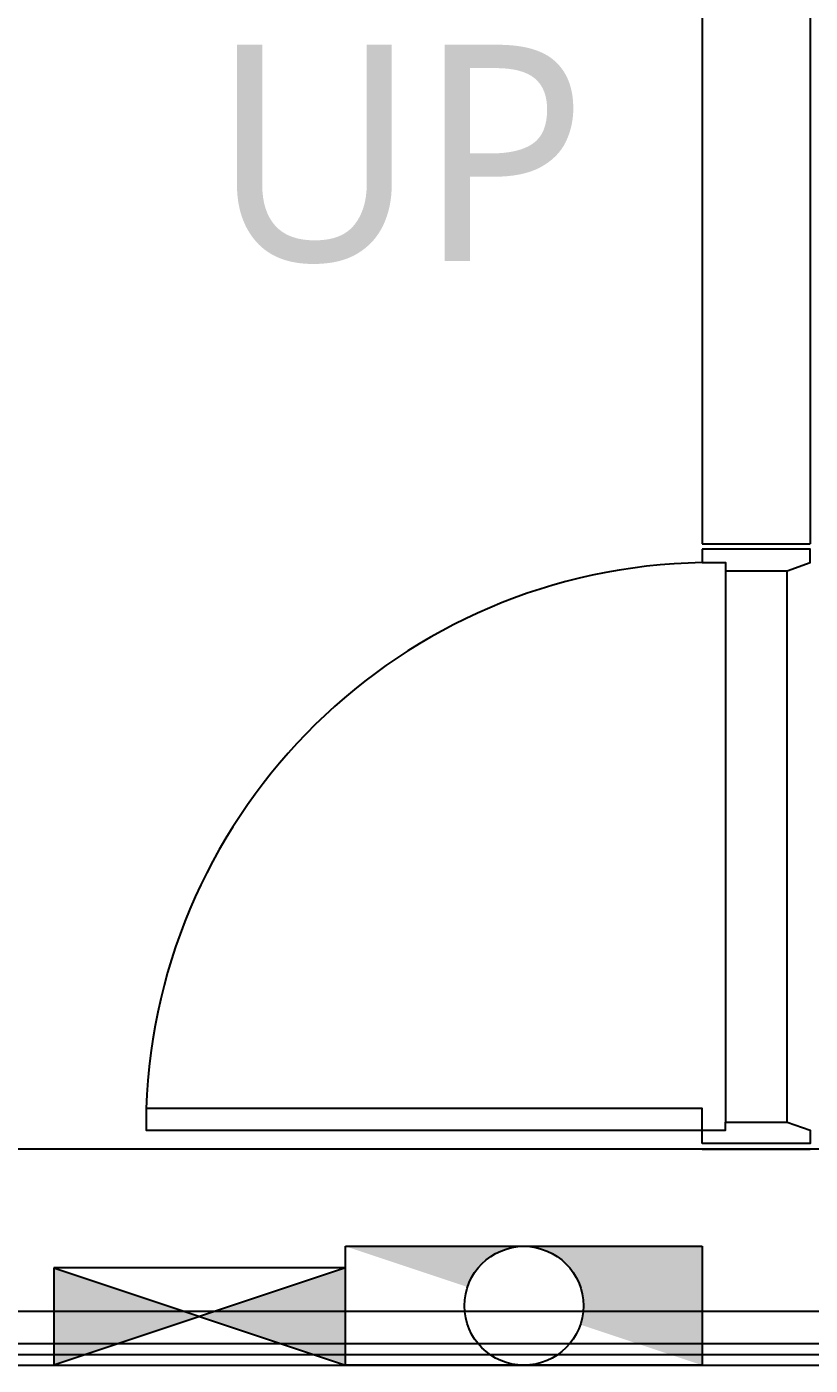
# Model space of a CAD drawing. Header units: millimetres. Extents: x -105683 to 94728, y -31127 to 151123.
# Drawn here: x 725 to 2175, y -8105 to -5628 of the extents above; entities that cross this region are included whole.
import ezdxf

# ---------------------------------------------------------------- set-up
doc = ezdxf.new("R2010")
doc.units = ezdxf.units.MM
doc.layers.add('e-plan', color=9, linetype='Continuous')
doc.styles.add('USUN', font='malgun_0.ttf')

# ---------------------------------------------------------------- blocks, each defined once
blk = doc.blocks.new('Xref-지하1층')
at = {"layer": 'e-plan', "linetype": 'Continuous'}
h = blk.add_hatch(color=256, dxfattribs=at)
edge = h.paths.add_edge_path()
edge.add_line((5500, 4020), (5500, 3800))
edge.add_line((5500, 3800), (5274.4, 3875.2))
edge.add_arc((5170, 3910), 110, 341.5651, 521.5651)
edge.add_line((5065.6, 3944.8), (4840, 4020))
edge.add_line((4840, 4020), (5500, 4020))
at = {"layer": 'e-plan'}
for p, q in [((5500, 10400), (5500, 5320)), ((5700, 7200), (5700, 5320)), ((5500, 5320), (5700, 5320)), ((5543, 5270), (5543, 4250)), ((5657, 4250), (5657, 5270)), ((9600, 4200), (2800, 4200)), ((5500, 4200), (5700, 4200)), ((-400, 3900), (9900, 3900))]:
    blk.add_line(p, q, dxfattribs=at)
at = {"layer": 'e-plan', "linetype": 'Continuous'}
for p, q in [((4840, 3800), (4840, 4020)), ((4840, 4020), (5500, 4020)), ((5500, 4020), (5500, 3800)), ((4840, 3980), (4300, 3800)), ((4300, 3980), (4840, 3800)), ((4300, 3980), (4300, 3800)), ((4840, 3980), (4300, 3980)), ((4840, 3800), (4840, 3980)), ((4300, 3800), (4840, 3800)), ((5500, 3800), (4840, 3800))]:
    blk.add_line(p, q, dxfattribs=at)
for points in [[(-380, 13400), (-500, 13400), (-500, 3800), (10000, 3800), (10000, 5090), (9900, 5090)], [(-380, 13380), (-480, 13380), (-480, 3820), (9980, 3820), (9980, 5070), (9900, 5070)], [(-460, 13380), (-460, 3840), (9960, 3840), (9960, 5070)]]:
    blk.add_lwpolyline(points, dxfattribs=at)
at = {"layer": 'e-plan'}
for points in [[(5500, 5310), (5500, 5285), (5543, 5285), (5543, 5270), (5657, 5270), (5700, 5285), (5700, 5310)], [(5500, 4235), (5500, 4275), (4470.8, 4275), (4470.8, 4235)], [(5500, 4210), (5500, 4235), (5543, 4235), (5543, 4250), (5657, 4250), (5700, 4235), (5700, 4210)]]:
    blk.add_lwpolyline(points, close=True, dxfattribs=at)
at = {"layer": 'e-plan', "linetype": 'Continuous'}
blk.add_circle((5170, 3910), 110, dxfattribs=at)
at = {"layer": 'e-plan'}
blk.add_arc((5517.5, 4237.8), 1047.4, 90.9571, 177.9627, dxfattribs=at)
at = {"layer": 'e-plan', "linetype": 'Continuous'}
blk.add_solid([(4300, 3980), (4300, 3800), (4840, 3800), (4840, 3980)], dxfattribs=at)
at = {"layer": 'e-plan', "style": 'USUN'}
blk.add_text('UP', height=400, dxfattribs=at).set_placement((4591.9, 5843.2))

msp = doc.modelspace()

# ---------------------------------------------------------------- block references
at = {"layer": 'e-plan'}
msp.add_blockref('Xref-지하1층', (-3525, -11905), dxfattribs=at)

doc.saveas('drawing.dxf')
